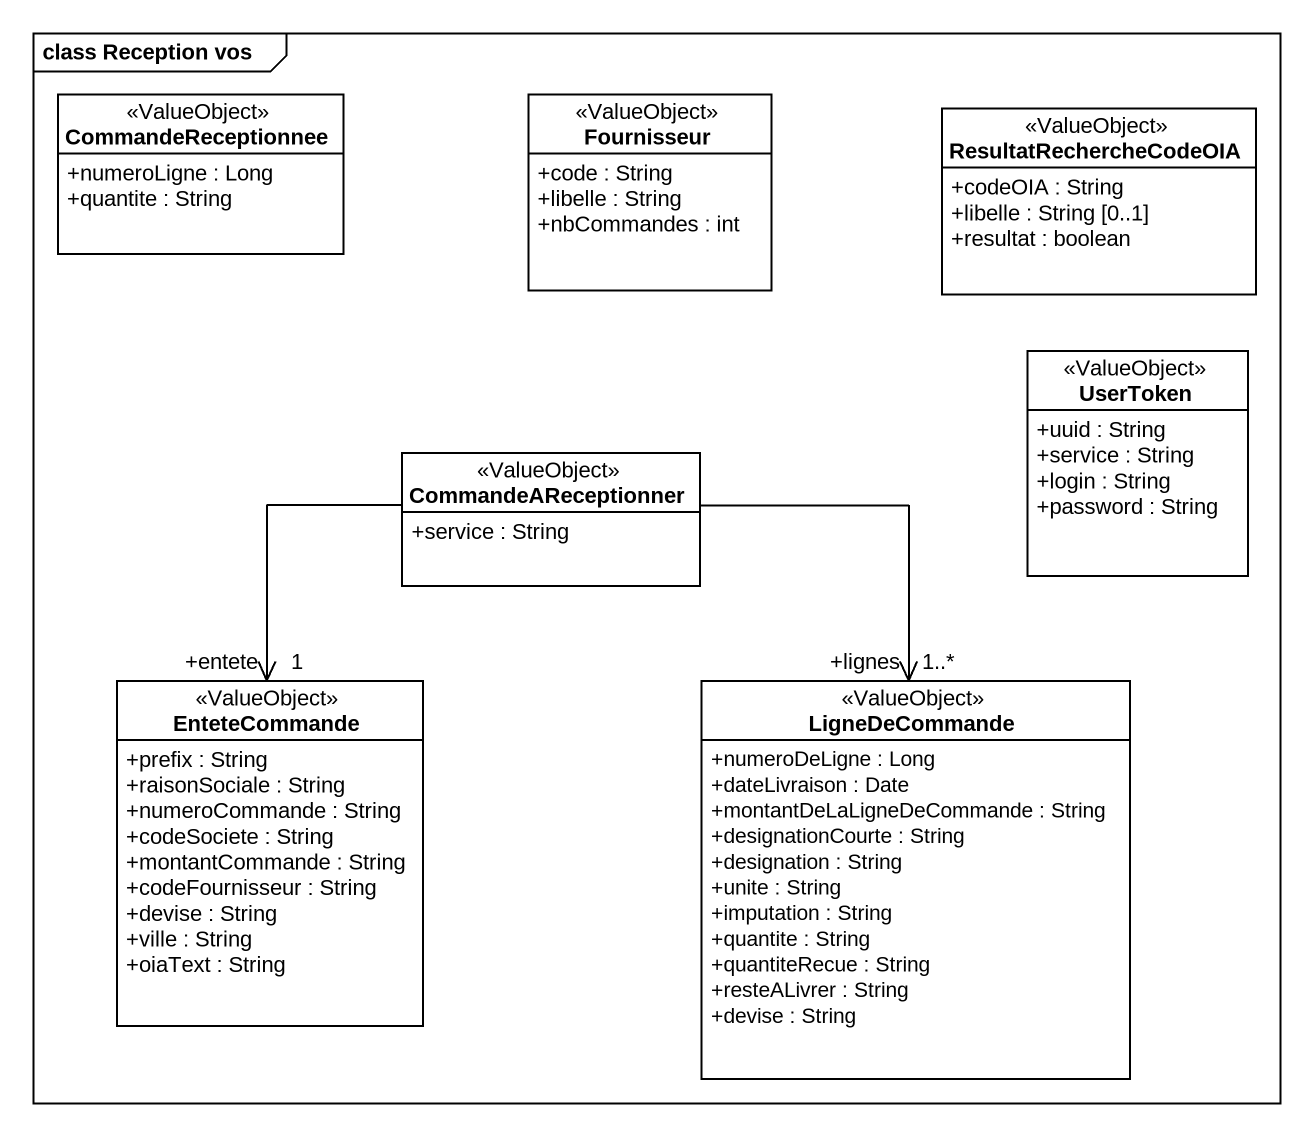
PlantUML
@startuml
mainframe class Reception vos
hide circle
hide empty members
skinparam classAttributeIconSize 0
class CommandeReceptionnee <<ValueObject>> {
  +numeroLigne : Long
  +quantite : String
}
class Fournisseur <<ValueObject>> {
  +code : String
  +libelle : String
  +nbCommandes : int
}
class ResultatRechercheCodeOIA <<ValueObject>> {
  +codeOIA : String
  +libelle : String [0..1]
  +resultat : boolean
}
class UserToken <<ValueObject>> {
  +uuid : String
  +service : String
  +login : String
  +password : String
}
class CommandeAReceptionner <<ValueObject>> {
  +service : String
}
class EnteteCommande <<ValueObject>> {
  +prefix : String
  +raisonSociale : String
  +numeroCommande : String
  +codeSociete : String
  +montantCommande : String
  +codeFournisseur : String
  +devise : String
  +ville : String
  +oiaText : String
}
class LigneDeCommande <<ValueObject>> {
  +numeroDeLigne : Long
  +dateLivraison : Date
  +montantDeLaLigneDeCommande : String
  +designationCourte : String
  +designation : String
  +unite : String
  +imputation : String
  +quantite : String
  +quantiteRecue : String
  +resteALivrer : String
  +devise : String
}
CommandeAReceptionner --> "+entete\n1" EnteteCommande
CommandeAReceptionner --> "+lignes\n1..*" LigneDeCommande
@enduml
